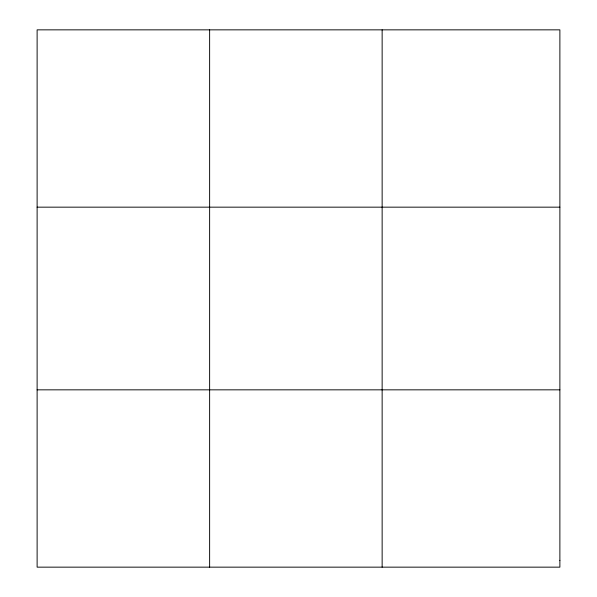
<?xml version="1.0" encoding="UTF-8"?>
<svg xmlns="http://www.w3.org/2000/svg" width="597" height="597" viewBox="0 0 597 597"><rect width="100%" height="100%" fill="white"/><g stroke="black" fill="none" stroke-linecap="round" stroke-linejoin="round"><path stroke-width="0.9" d="M209.629 567.15L209.629 29.85M382.14 567.15L382.14 29.85M37.118 207.159L559.882 207.159M37.118 389.841L559.882 389.841M559.882 560.329L559.882 567.15L37.118 567.15L37.118 29.85L559.882 29.85L559.882 560.329"/></g></svg>
